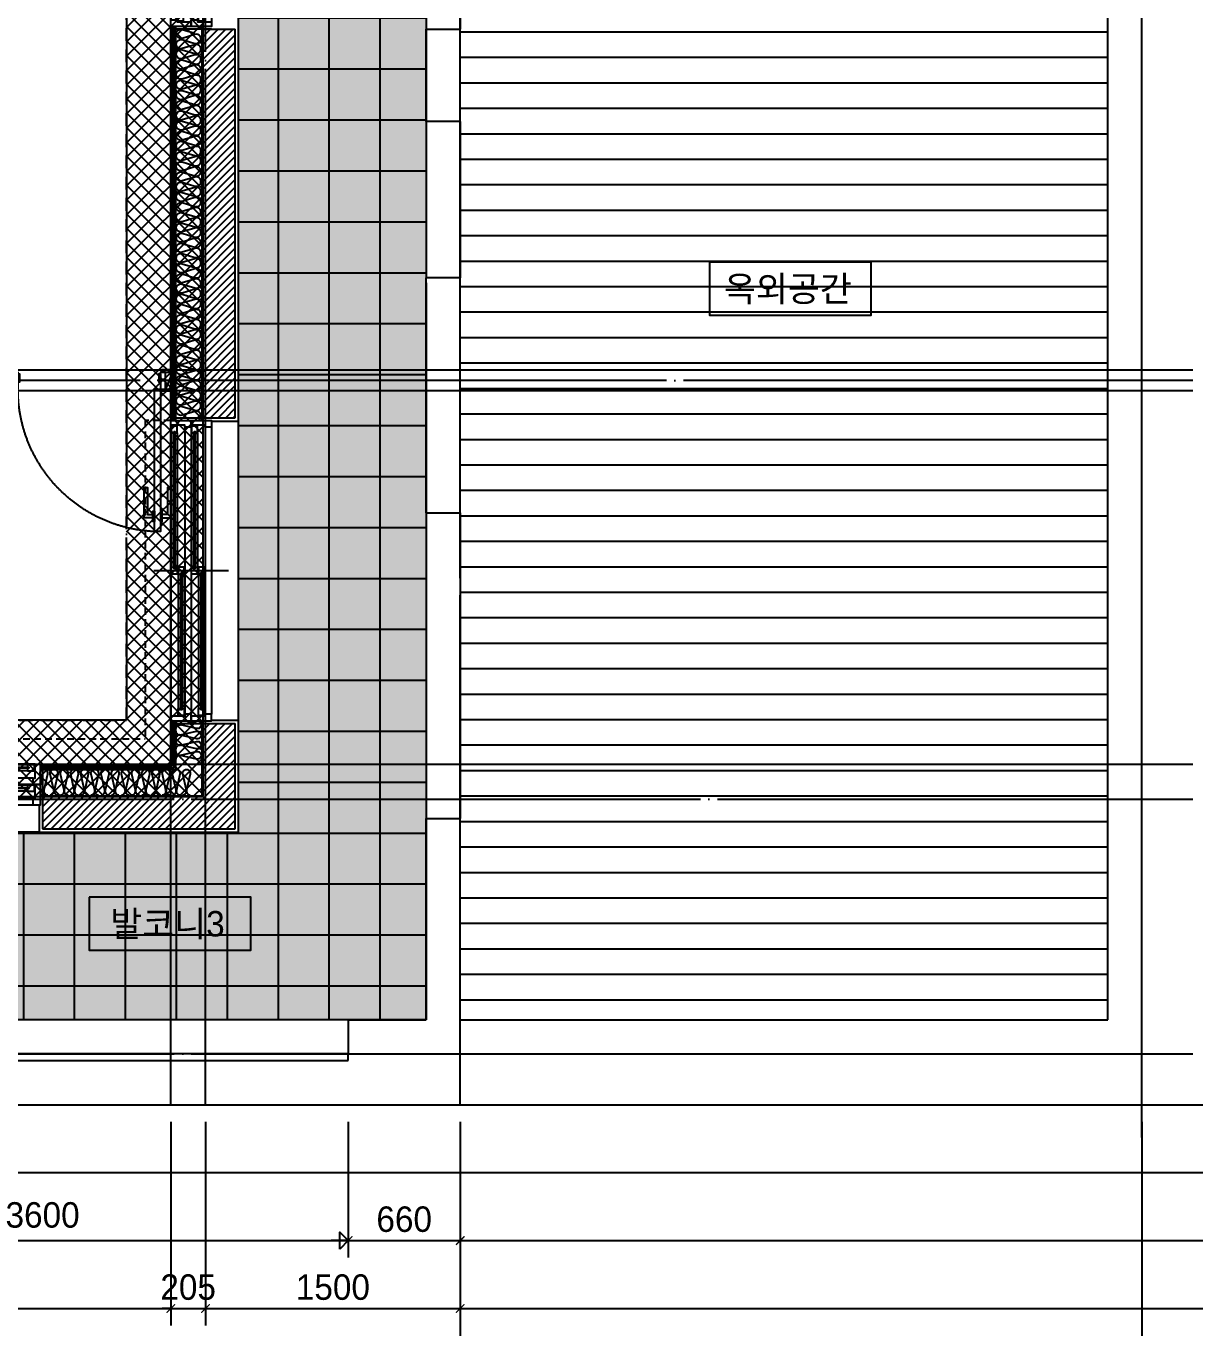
# Model space of a CAD drawing. Header units: millimetres. Extents: x -24416 to 92204, y -190080 to 23760.
# Drawn here: x 27491 to 34377, y -179915 to -172248 of the extents above; entities that cross this region are included whole.
import ezdxf
from ezdxf.enums import TextEntityAlignment as Align

# ---------------------------------------------------------------- set-up
doc = ezdxf.new("R2010")
doc.units = ezdxf.units.MM
doc.header["$LTSCALE"] = 50
for name, pattern in [('AUDIT_D_220706163347-0', [0]), ('CEN', [62, 60, -1, 0, -1]), ('H', [1.3, 0.8, -0.5]), ('HID', [2.5, 1.5, -1]), ('평면도(기준)$0$CENTER2', [16.25, 15, -0.5, 0.25, -0.5])]:
    doc.linetypes.add(name, pattern=pattern)
doc.layers.get('defpoints').update_dxf_attribs({"color": 139})
for name, color, linetype in [('A_HAT', 8, 'Continuous'), ('AA-XXXX-DIMS', 7, 'Continuous'), ('AA-단열-바닥-욕실', 30, 'Continuous'), ('ARDM', 7, 'Continuous'), ('CEN_CON', 1, 'CEN'), ('CEN_WALL', 12, 'CEN'), ('CONC', 2, 'Continuous'), ('dan1', 7, 'HID'), ('DIM', 7, 'AUDIT_D_220706163347-0'), ('ELE3_CON', 7, 'Continuous'), ('ELE4', 4, 'Continuous'), ('ETC', 6, 'Continuous'), ('FIN', 6, 'Continuous'), ('HAT', 9, 'Continuous'), ('INS', 252, 'Continuous'), ('INSUL', 8, 'Continuous'), ('SINA-F-FRAME', 4, 'Continuous'), ('WAL', 3, 'Continuous'), ('WAL_DRY', 7, 'Continuous'), ('WIN', 4, 'Continuous'), ('X - 단위세대$0$ETC', 6, 'Continuous'), ('바닥타일', 8, 'Continuous'), ('실명', 3, 'AUDIT_D_220706163347-0'), ('실명박스', 7, 'AUDIT_D_220706163347-0'), ('커튼박스', 6, 'Continuous'), ('평면도(기준)$0$1.EC-F-DOOR', 4, 'Continuous'), ('평면도(기준)$0$1.EC-F-DOOR-F', 4, 'Continuous')]:
    doc.layers.add(name, color=color, linetype=linetype)
for name, color, linetype, plot in [('AA-CEN', 1, 'CEN', False), ('Defpoint', 135, 'Continuous', False), ('MC', 135, 'Continuous', False)]:
    doc.layers.add(name, color=color, linetype=linetype, plot=plot)
doc.styles.add('HAUD01', font='Dotum.ttf')
doc.styles.add('맑은고딕', font='malgun.ttf', dxfattribs={"width": 0.9})
doc.dimstyles.new('DIM-50', dxfattribs={"dimscale": 50, "dimtxt": 3, "dimasz": 1, "dimexe": 2, "dimexo": 2, "dimgap": 1, "dimtad": 1, "dimdec": 0, "dimzin": 0, "dimdsep": 46, "dimtxsty": '맑은고딕', "dimblk1": 'DIMDOT', "dimblk2": 'DIMDOT', "dimsah": 1, "dimcen": 0.09, "dimdle": 2, "dimclrd": 7, "dimclre": 7, "dimclrt": 3, "dimadec": 0, "dimazin": 0, "dimtfac": 1, "dimtdec": 0, "dimtix": 1, "dimtmove": 2, "dimatfit": 3, "dimldrblk": 'DIMDOT', "dimfxl": 1, "dimtolj": 1, "dimtzin": 0, "dimarcsym": 0})
doc.dimstyles.new('MCDIM-50', dxfattribs={"dimscale": 50, "dimtxt": 3, "dimasz": 1, "dimexe": 2, "dimexo": 2, "dimgap": 1, "dimtad": 1, "dimdec": 0, "dimzin": 0, "dimdsep": 46, "dimtxsty": '맑은고딕', "dimblk1": 'ARCHTICK', "dimblk2": 'ARCHTICK', "dimsah": 1, "dimcen": 0.09, "dimdle": 2, "dimclrd": 7, "dimclre": 7, "dimclrt": 3, "dimadec": 0, "dimazin": 0, "dimtfac": 1, "dimtdec": 0, "dimtix": 1, "dimtmove": 2, "dimatfit": 3, "dimldrblk": 'ARCHTICK', "dimfxl": 1, "dimtolj": 1, "dimtzin": 0, "dimarcsym": 0})
doc.dimstyles.new('외부100-win', dxfattribs={"dimscale": 50, "dimtxt": 3, "dimasz": 1, "dimexe": 2, "dimexo": 2.5, "dimgap": 1.5, "dimtad": 1, "dimdec": 0, "dimzin": 0, "dimdsep": 46, "dimtxsty": '맑은고딕', "dimblk": 'DO2-2', "dimblk1": 'DO2-2', "dimblk2": 'DIMDOT', "dimcen": 0.09, "dimdle": 2, "dimclrd": 7, "dimclre": 7, "dimclrt": 3, "dimadec": 0, "dimazin": 0, "dimtfac": 1, "dimtdec": 0, "dimtix": 1, "dimtmove": 2, "dimatfit": 3, "dimldrblk": 'DO2-2', "dimfxl": 1, "dimtolj": 1, "dimtzin": 0, "dimarcsym": 0})

# ---------------------------------------------------------------- blocks, each defined once
blk = doc.blocks.new('WIN_이중창_1800')
at = {"layer": 'Defpoint'}
for p, q in [((-15, 240), (-15, 0)), ((1785, 240), (1785, 0))]:
    blk.add_line(p, q, dxfattribs=at)
at = {"layer": 'WIN'}
blk.add_line((885, -100), (885, 340), dxfattribs=at)
at = {"layer": 'WIN', "color": 8}
for p, q in [((1742, 240), (28, 240)), ((1697, 237), (905, 237)), ((1730, 158), (40, 158)), ((865, 196), (73, 196)), ((865, 161), (73, 161)), ((1697, 202), (905, 202)), ((1730, 120), (40, 120)), ((1697, 117), (905, 117)), ((1697, 82), (905, 82)), ((1730, 38), (40, 38)), ((1730, 0), (40, 0)), ((865, 76), (73, 76)), ((865, 41), (73, 41))]:
    blk.add_line(p, q, dxfattribs=at)
at = {"layer": 'WIN'}
for points in [[(40, 158), (28, 158), (28, 240), (0, 240), (0, 120), (40, 120), (40, 158)], [(905, 216.5), (905, 202), (865, 202), (865, 237), (905, 237), (905, 222.5)], [(1697, 216.5), (1697, 202), (1737, 202), (1737, 237), (1697, 237), (1697, 222.5)], [(1730, 158), (1742, 158), (1742, 240), (1770, 240), (1770, 120), (1730, 120), (1730, 158)], [(73, 175.5), (73, 161), (33, 161), (33, 196), (73, 196), (73, 181.5)], [(872, 181.5), (872, 175.5), (66, 175.5), (66, 181.5), (872, 181.5)], [(865, 175.5), (865, 161), (905, 161), (905, 196), (865, 196), (865, 181.5)], [(1704, 222.5), (1704, 216.5), (898, 216.5), (898, 222.5), (1704, 222.5)], [(40, 38), (28, 38), (28, 120), (0, 120), (0, 0), (40, 0), (40, 38)], [(905, 96.5), (905, 82), (865, 82), (865, 117), (905, 117), (905, 102.5)], [(1704, 102.5), (1704, 96.5), (898, 96.5), (898, 102.5), (1704, 102.5)], [(1697, 96.5), (1697, 82), (1737, 82), (1737, 117), (1697, 117), (1697, 102.5)], [(1730, 38), (1742, 38), (1742, 120), (1770, 120), (1770, 0), (1730, 0), (1730, 38)], [(73, 55.5), (73, 41), (33, 41), (33, 76), (73, 76), (73, 61.5)], [(872, 61.5), (872, 55.5), (66, 55.5), (66, 61.5), (872, 61.5)], [(865, 55.5), (865, 41), (905, 41), (905, 76), (865, 76), (865, 61.5)]]:
    blk.add_lwpolyline(points, dxfattribs=at)
blk = doc.blocks.new('WIN_이중창_1000')
at = {"layer": 'Defpoint'}
for p, q in [((-15, 240), (-15, 0)), ((985, 240), (985, 0))]:
    blk.add_line(p, q, dxfattribs=at)
at = {"layer": 'WIN'}
blk.add_line((485, -100), (485, 340), dxfattribs=at)
at = {"layer": 'WIN', "color": 8}
for p, q in [((942, 240), (28, 240)), ((897, 237), (505, 237)), ((930, 158), (40, 158)), ((465, 196), (73, 196)), ((465, 161), (73, 161)), ((897, 202), (505, 202)), ((930, 120), (40, 120)), ((897, 117), (505, 117)), ((897, 82), (505, 82)), ((930, 38), (40, 38)), ((930, 0), (40, 0)), ((465, 76), (73, 76)), ((465, 41), (73, 41))]:
    blk.add_line(p, q, dxfattribs=at)
at = {"layer": 'WIN'}
for points in [[(40, 158), (28, 158), (28, 240), (0, 240), (0, 120), (40, 120), (40, 158)], [(505, 216.5), (505, 202), (465, 202), (465, 237), (505, 237), (505, 222.5)], [(897, 216.5), (897, 202), (937, 202), (937, 237), (897, 237), (897, 222.5)], [(930, 158), (942, 158), (942, 240), (970, 240), (970, 120), (930, 120), (930, 158)], [(73, 175.5), (73, 161), (33, 161), (33, 196), (73, 196), (73, 181.5)], [(472, 181.5), (472, 175.5), (66, 175.5), (66, 181.5), (472, 181.5)], [(465, 175.5), (465, 161), (505, 161), (505, 196), (465, 196), (465, 181.5)], [(904, 222.5), (904, 216.5), (498, 216.5), (498, 222.5), (904, 222.5)], [(40, 38), (28, 38), (28, 120), (0, 120), (0, 0), (40, 0), (40, 38)], [(505, 96.5), (505, 82), (465, 82), (465, 117), (505, 117), (505, 102.5)], [(904, 102.5), (904, 96.5), (498, 96.5), (498, 102.5), (904, 102.5)], [(897, 96.5), (897, 82), (937, 82), (937, 117), (897, 117), (897, 102.5)], [(930, 38), (942, 38), (942, 120), (970, 120), (970, 0), (930, 0), (930, 38)], [(73, 55.5), (73, 41), (33, 41), (33, 76), (73, 76), (73, 61.5)], [(472, 61.5), (472, 55.5), (66, 55.5), (66, 61.5), (472, 61.5)], [(465, 55.5), (465, 41), (505, 41), (505, 76), (465, 76), (465, 61.5)]]:
    blk.add_lwpolyline(points, dxfattribs=at)
blk = doc.blocks.new('insul1')
blk.add_lwpolyline([(0, 0, 0.480617), (0.146, 0.183), (0.004, 0.817, -1.249969), (0.296, 0.817), (0.154, 0.183, 0.480617), (0.3, 0, 0.480617)], format="xyb")
blk = doc.blocks.new('DongSinsul_1')
at = {"layer": 'INSUL'}
blk.add_lwpolyline([(0, 0.25, 1.34403), (0.35, 0.25), (0.2, 0.75, -1.34403), (0.55, 0.75), (0.4, 0.25)], format="xyb", dxfattribs=at)
blk = doc.blocks.new('A$C3C3C21E6')
at = {"layer": '평면도(기준)$0$1.EC-F-DOOR'}
blk.add_lwpolyline([(70, -210), (70, -1049.6), (106, -1049.6), (106, -210), (70, -210)], dxfattribs=at)
at = {"layer": '평면도(기준)$0$1.EC-F-DOOR', "color": 8}
for points in [[(60, -969.6), (10, -969.6), (10, -789.6), (30, -789.6), (30, -949.6), (60, -949.6)], [(116.1, -969.6), (166.1, -969.6), (166.1, -789.6), (146.1, -789.6), (146.1, -949.6), (116.1, -949.6)]]:
    blk.add_lwpolyline(points, dxfattribs=at)
for points in [[(70, -929.6), (70, -989.6), (60, -989.6), (60, -929.6)], [(106, -929.6), (106, -989.6), (116, -989.6), (116, -929.6)]]:
    blk.add_lwpolyline(points, close=True, dxfattribs=at)
at = {"layer": '평면도(기준)$0$1.EC-F-DOOR', "color": 1, "linetype": '평면도(기준)$0$CENTER2', "ltscale": 6}
blk.add_arc((69.4, -209.7), 840.6, 272.49818, 359.98243, dxfattribs=at)
at = {"layer": '평면도(기준)$0$1.EC-F-DOOR-F'}
for points in [[(60, -110), (40, -110), (0, -110), (0, -98), (60, -98)], [(40, -110), (70, -110), (70, -210), (40, -210)], [(70, -120), (80, -120), (80, -170), (70, -170)], [(910, -120), (900, -120), (900, -170), (910, -170)], [(940, -110), (910, -110), (910, -210), (940, -210)], [(920, -110), (940, -110), (980, -110), (980, -98), (920, -98)], [(0, -222), (60, -222), (60, -210), (0, -210)], [(920, -222), (980, -222), (980, -210), (920, -210)]]:
    blk.add_lwpolyline(points, close=True, dxfattribs=at)
blk = doc.blocks.new('U-131B(기본)', base_point=(-85340.5, -187585.7))
at = {"layer": 'A_HAT'}
h = blk.add_hatch(dxfattribs=at)
h.set_pattern_fill('ANSI31', color=256, scale=10, style=0)
h.paths.add_polyline_path([(-61150.5, -181550.7), (-61340.5, -181550.7), (-61340.5, -183840.7), (-61150.5, -183840.7)])
h = blk.add_hatch(dxfattribs=at)
h.set_pattern_fill('ANSI31', color=256, scale=10, style=0)
h.paths.add_polyline_path([(-61150.5, -185640.7), (-61340.5, -185640.7), (-61340.5, -186070.7), (-62285.5, -186070.7), (-62285.5, -186120.7), (-62285.5, -186260.7), (-61150.5, -186260.7)])
at = {"layer": 'HAT', "ltscale": 100}
h = blk.add_hatch(dxfattribs=at)
h.set_pattern_fill('_USER', color=8, scale=150, pattern_type=0)
h.set_pattern_definition([(2e-15, (38263.87, -197032.43), (0, 150), [])])
h.paths.add_polyline_path([(-56010.5, -179025.7), (-59280.5, -179025.7), (-59280.5, -180550.7), (-59425.5, -180550.7), (-59825.5, -180550.7), (-59825.5, -182095.7), (-59825.5, -187385.7), (-56010.5, -187385.7)])
at = {"layer": '바닥타일'}
h = blk.add_hatch(dxfattribs=at)
h.set_pattern_fill('_USER', color=256, scale=300, double=1, pattern_type=0)
h.set_pattern_definition([(0, (-274922.57, -137101.1), (0, 300), []), (90, (-274922.57, -137101.1), (-300, 2e-14), [])])
h.paths.add_polyline_path([(-60025.5, -187385.7), (-60025.5, -181895.7), (-60025.5, -179945.7), (-60665.5, -179945.7), (-60665.5, -179035.7), (-61130.5, -179035.7), (-61130.5, -181530.7), (-61130.5, -182105.7), (-61130.5, -186280.7), (-70585.5, -186280.7), (-70585.5, -187385.7)])
at = {"layer": 'CEN_CON'}
for p, q in [((-55810.5, -188078.9), (-55810.5, -175555.7)), ((-59825.5, -187885.7), (-59825.5, -178969.1)), ((-70710.5, -187585.7), (-55510.5, -187585.7))]:
    blk.add_line(p, q, dxfattribs=at)
at = {"layer": 'CEN_WALL'}
for p, q in [((-61325.5, -187885.7), (-61325.5, -178535.7)), ((-55510.5, -183620.7), (-70710.5, -183620.7)), ((-70710.5, -186085.7), (-55510.5, -186085.7))]:
    blk.add_line(p, q, dxfattribs=at)
at = {"layer": 'CONC'}
for p, q in [((-60025.5, -181895.7), (-60025.5, -181550.7)), ((-60025.5, -181550.7), (-59825.5, -181550.7)), ((-59825.5, -182095.7), (-59825.5, -181550.7)), ((-60025.5, -182095.7), (-60025.5, -181895.7)), ((-59825.5, -182095.7), (-60025.5, -182095.7)), ((-60025.5, -184400.7), (-60025.5, -183015.7)), ((-59825.5, -183015.7), (-60025.5, -183015.7)), ((-59825.5, -184400.7), (-59825.5, -183015.7)), ((-60025.5, -184400.7), (-59825.5, -184400.7)), ((-60025.5, -187385.7), (-60025.5, -186200.7)), ((-60025.5, -186200.7), (-59825.5, -186200.7)), ((-59825.5, -187585.7), (-59825.5, -186200.7)), ((-60485.5, -187385.7), (-60025.5, -187385.7)), ((-60485.5, -187385.7), (-60485.5, -187585.7)), ((-60485.5, -187585.7), (-59825.5, -187585.7))]:
    blk.add_line(p, q, dxfattribs=at)
at = {"layer": 'dan1'}
blk.add_lwpolyline([(-64545.5, -185620.7), (-61790.5, -185620.7), (-61790.5, -181445.7), (-61790.5, -181445.7), (-61790.5, -178375.7), (-60295.5, -178375.7), (-60295.5, -177035.7), (-63585.5, -177035.7), (-63585.5, -181010.7), (-63895.5, -181010.7)], dxfattribs=at)
at = {"layer": 'ELE3_CON'}
for p, q in [((-55810.5, -187585.7), (-55810.5, -178825.7)), ((-56010.5, -187385.7), (-56010.5, -179025.7)), ((-60025.5, -180550.7), (-60025.5, -181550.7)), ((-59825.5, -180550.7), (-59825.5, -181550.7)), ((-60025.5, -182095.7), (-60025.5, -183015.7)), ((-59825.5, -182095.7), (-59825.5, -183015.7)), ((-60025.5, -184400.7), (-60025.5, -186200.7)), ((-59825.5, -184400.7), (-59825.5, -186200.7)), ((-60485.5, -187385.7), (-64085.5, -187385.7)), ((-59825.5, -187385.7), (-56010.5, -187385.7)), ((-59825.5, -187585.7), (-55810.5, -187585.7))]:
    blk.add_line(p, q, dxfattribs=at)
at = {"layer": 'ELE4'}
for p, q in [((-61130.5, -185620.7), (-61130.5, -183860.7)), ((-62305.5, -186280.7), (-64065.5, -186280.7))]:
    blk.add_line(p, q, dxfattribs=at)
at = {"layer": 'FIN'}
for p, q in [((-61130.5, -183860.7), (-61130.5, -181530.7)), ((-61290.5, -183860.7), (-61130.5, -183860.7)), ((-61290.5, -185620.7), (-61130.5, -185620.7)), ((-61130.5, -186280.7), (-61130.5, -185620.7)), ((-62305.5, -186120.7), (-62305.5, -186280.7)), ((-62305.5, -186280.7), (-61130.5, -186280.7))]:
    blk.add_line(p, q, dxfattribs=at)
at = {"layer": 'INS'}
for p, q in [((-61500.5, -183855.7), (-61500.5, -181535.7)), ((-61345.5, -183855.7), (-61345.5, -181535.7)), ((-61500.5, -185910.7), (-61500.5, -185625.7)), ((-61345.5, -186065.7), (-61345.5, -185625.7)), ((-62300.5, -185910.7), (-61500.5, -185910.7)), ((-62300.5, -186065.7), (-61345.5, -186065.7))]:
    blk.add_line(p, q, dxfattribs=at)
at = {"layer": 'MC'}
for p, q in [((-61530.5, -187885.7), (-61530.5, -178535.7)), ((-55510.5, -183560.7), (-70710.5, -183560.7)), ((-55510.5, -183680.7), (-70710.5, -183680.7)), ((-70710.5, -185880.7), (-55510.5, -185880.7))]:
    blk.add_line(p, q, dxfattribs=at)
at = {"layer": 'SINA-F-FRAME'}
blk.add_line((-61520.5, -183570.7), (-61560.5, -183670.7), dxfattribs=at)
at = {"layer": 'WAL'}
for p, q in [((-61340.5, -183840.7), (-61340.5, -181550.7)), ((-61340.5, -181550.7), (-61150.5, -181550.7)), ((-61150.5, -183840.7), (-61150.5, -181550.7)), ((-61340.5, -183840.7), (-61150.5, -183840.7)), ((-61340.5, -186070.7), (-61340.5, -185640.7)), ((-61340.5, -185640.7), (-61150.5, -185640.7)), ((-61150.5, -186260.7), (-61150.5, -185640.7)), ((-62285.5, -186070.7), (-61340.5, -186070.7)), ((-62285.5, -186070.7), (-62285.5, -186260.7)), ((-62285.5, -186260.7), (-61150.5, -186260.7))]:
    blk.add_line(p, q, dxfattribs=at)
at = {"layer": 'WAL_DRY'}
for p, q in [((-61520.5, -183855.7), (-61520.5, -181535.7)), ((-61510.5, -183855.7), (-61510.5, -181535.7)), ((-61520.5, -185890.7), (-61520.5, -185625.7)), ((-61510.5, -185900.7), (-61510.5, -185625.7)), ((-62300.5, -185890.7), (-61520.5, -185890.7)), ((-62300.5, -185900.7), (-61510.5, -185900.7))]:
    blk.add_line(p, q, dxfattribs=at)
at = {"layer": 'X - 단위세대$0$ETC'}
blk.add_lwpolyline([(-60485.5, -187625.7), (-60485.5, -187585.7), (-64085.5, -187585.7), (-64085.5, -187625.7), (-60485.5, -187625.7)], dxfattribs=at)
at = {"layer": '커튼박스', "linetype": 'H'}
for p, q in [((-61680.5, -183855.7), (-61680.5, -185730.7)), ((-61530.5, -183855.7), (-61680.5, -183855.7)), ((-64545.5, -185730.7), (-61680.5, -185730.7))]:
    blk.add_line(p, q, dxfattribs=at)
at = {"layer": 'INS', "xscale": 150, "yscale": 150, "zscale": 150, "rotation": 270, "row_count": 1, "column_count": 4, "row_spacing": 0, "column_spacing": 60}
blk.add_blockref('insul1', (-61500.5, -185625.7), dxfattribs=at)
at = {"layer": 'INS', "xscale": 150, "yscale": 150, "zscale": 150, "row_count": 1, "column_count": 15, "row_spacing": 0, "column_spacing": 60}
blk.add_blockref('insul1', (-62300.5, -186060.7), dxfattribs=at)
at = {"layer": 'INSUL', "xscale": 150.0000000000001, "yscale": 150.0000000000001, "zscale": 150.0000000000001, "rotation": 90, "row_count": 1, "column_count": 38, "row_spacing": 1, "column_spacing": 60.00000000000003}
blk.add_blockref('DongSinsul_1', (-61350.5, -183855.7), dxfattribs=at)
at = {"layer": 'SINA-F-FRAME', "xscale": -1}
blk.add_blockref('A$C3C3C21E6', (-61520.5, -183460.7), dxfattribs=at)
at = {"layer": 'WIN', "xscale": -1, "rotation": 270}
blk.add_blockref('WIN_이중창_1000', (-61530.5, -181535.7), dxfattribs=at)
at = {"layer": 'WIN', "rotation": 90}
blk.add_blockref('WIN_이중창_1800', (-61290.5, -185625.7), dxfattribs=at)
at = {"layer": 'WIN'}
blk.add_blockref('WIN_이중창_1800', (-64070.5, -186120.7), dxfattribs=at)
blk = doc.blocks.new('A$C415C5DAF')
at = {"layer": '실명박스'}
for points in [[(19031.7, -192016), (19031.7, -192328.5), (19984.3, -192328.5), (19984.3, -192016)], [(15377.5, -195755.3), (15377.5, -196067.8), (16330, -196067.8), (16330, -195755.3)]]:
    blk.add_lwpolyline(points, close=True, dxfattribs=at)
at = {"layer": '실명', "style": 'HAUD01'}
for s, p in [('옥외공간', (19493.3, -192171.2)), ('발코니3', (15839.1, -195910.5))]:
    blk.add_text(s, height=150, dxfattribs=at).set_placement(p, align=Align.MIDDLE)
blk = doc.blocks.new('A$C1CAF0AFA')
at = {"layer": 'ETC'}
h = blk.add_hatch(dxfattribs=at)
h.set_pattern_fill('CROSS', color=256, scale=10, angle=45)
h.set_pattern_definition([(45, (146065.76, -53460), (7e-15, 89.802561), [31.75, -95.25]), (135, (146088.21, -53460), (-89.802561, 7e-15), [31.75, -95.25])])
h.paths.add_polyline_path([(6318.8, -201860.9), (4478.8, -201860.9), (4478.8, -200570.9), (6318.8, -200570.9)])
h.paths.add_polyline_path([(6448.8, -201860.9), (6448.8, -200580.9), (8088.8, -200580.9), (8088.8, -200755.9), (16098.8, -200755.9), (16098.8, -201860.9)])
h.paths.add_polyline_path([(30238.8, -193300.9), (31343.8, -193300.9), (31343.8, -191060.9), (30238.8, -191060.9)])
h.paths.add_polyline_path([(28743.8, -193510.9), (29208.8, -193510.9), (29208.8, -194420.9), (29848.8, -194420.9), (29848.8, -201860.9), (19288.8, -201860.9), (19288.8, -200755.9), (28743.8, -200755.9)])
h.paths.add_polyline_path([(4478.8, -192515.9), (6708.8, -192515.9), (6708.8, -191925.9), (8648.8, -191925.9), (8648.8, -192810.9), (9118.8, -192810.9), (9118.8, -191925.9), (12818.8, -191925.9), (12818.8, -193280.9), (8888.8, -193280.9), (8888.8, -193730.9), (4478.8, -193720.9)])
at = {"layer": 'HAT'}
h = blk.add_hatch(dxfattribs=at)
h.set_pattern_fill('_USER', color=5, scale=60, angle=45, double=1, pattern_type=0)
h.set_pattern_definition([(45, (0, -53460), (-42.426407, 42.426407), []), (135, (0, -53460), (-42.426407, -42.426407), [])])
h.paths.add_polyline_path([(16098.8, -198242), (19288.8, -198224.5), (19288.8, -200545.9), (28533.8, -200545.9), (28533.8, -193300.9), (30028.8, -193300.9), (30028.8, -191060.9), (25838.8, -191060.9), (25838.8, -195035.9), (19288.8, -195035.9), (19288.8, -195485.9), (25778.8, -195485.9), (25778.8, -195163.4), (25978.8, -195163.4), (25978.8, -195485.9), (26288.8, -195485.9), (26288.8, -191510.9), (29578.8, -191510.9), (29578.8, -192850.9), (28083.8, -192850.9), (28083.8, -200095.9), (25328.8, -200095.9), (25328.8, -200385.9), (25128.8, -200385.9), (25128.8, -200095.9), (19738.8, -200095.9), (19738.8, -197775.9), (15648.8, -197775.9), (15648.8, -200095.9), (13198.8, -200095.9), (13198.8, -200385.9), (12998.8, -200385.9), (12998.8, -200095.9), (8748.8, -200095.9), (8748.8, -199920.9), (8478.8, -199920.9), (8478.8, -200210.9), (8278.8, -200210.9), (8278.8, -199920.9), (4928.8, -199920.9), (4928.8, -194380.9), (8278.8, -194380.9), (8278.8, -194090.9), (8478.8, -194090.9), (8478.8, -194380.9), (9548.8, -194380.9), (9548.8, -193940.9), (12388.8, -193940.9), (12388.8, -195485.9), (12698.8, -195485.9), (12698.8, -195163.4), (12898.8, -195163.4), (12898.8, -195485.9), (19051.8, -195485.9), (19051.8, -195035.9), (16968.8, -195035.9), (16968.8, -194886), (15568.8, -194886), (15568.8, -195035.9), (12838.8, -195035.9), (12838.8, -193490.9), (9098.8, -193490.9), (9098.8, -193930.9), (4478.8, -193930.9), (4478.8, -200370.9), (8298.8, -200370.9), (8298.8, -200545.9), (16098.8, -200545.9)])
at = {"layer": 'AA-CEN', "color": 4}
for points in [[(19288.8, -200545.9), (28533.8, -200545.9), (28533.8, -193300.9), (30028.8, -193300.9), (30028.8, -191060.9), (25838.8, -191060.9)], [(26288.8, -191510.9), (29578.8, -191510.9), (29578.8, -192850.9), (28083.8, -192850.9), (28083.8, -200095.9), (25328.8, -200095.9)]]:
    blk.add_lwpolyline(points, dxfattribs=at)
at = {"layer": 'AA-CEN'}
blk.add_lwpolyline([(28743.8, -193510.9), (29208.8, -193510.9), (29208.8, -194420.9), (29848.8, -194420.9), (29848.8, -201860.9), (19288.8, -201860.9), (19288.8, -200755.9), (28743.8, -200755.9), (28743.8, -193510.9)], dxfattribs=at)
blk = doc.blocks.new('DIMDOT')
at = {"layer": 'AA-XXXX-DIMS'}
for p, q in [((-1.5, 0), (1.5, 0)), ((0, -1.5), (0, 1.5))]:
    blk.add_line(p, q, dxfattribs=at)
for radius in [0.5, 0.25]:
    blk.add_circle((0, 0), radius, dxfattribs=at)
blk = doc.blocks.new('*D147')
at = {"layer": 'defpoints', "color": 0, "transparency": 16777216}
for p in [(28315.6, -202360.9), (33135.6, -202360.9), (33135.6, -203960.9)]:
    blk.add_point(p, dxfattribs=at)
at = {"layer": 'DIM', "color": 7, "lineweight": -2, "transparency": 16777216}
for p, q in [((28315.6, -202460.9), (28315.6, -204060.9)), ((33135.6, -202460.9), (33135.6, -204060.9)), ((28365.6, -203960.9), (33085.6, -203960.9))]:
    blk.add_line(p, q, dxfattribs=at)
at = {"layer": 'DIM', "color": 7, "lineweight": -2, "transparency": 16777216, "xscale": 50, "yscale": 50, "zscale": 50, "rotation": 180}
blk.add_blockref('DIMDOT', (28315.6, -203960.9), dxfattribs=at)
at = {"layer": 'DIM', "color": 7, "lineweight": -2, "transparency": 16777216, "xscale": 50, "yscale": 50, "zscale": 50}
blk.add_blockref('DIMDOT', (33135.6, -203960.9), dxfattribs=at)
at = {"layer": 'DIM', "color": 3, "transparency": 16777216, "insert": (30725.6, -203835.8), "char_height": 150, "attachment_point": 5, "style": 'HAUD01'}
blk.add_mtext('\\A1;4820', dxfattribs=at)
blk = doc.blocks.new('*D148')
at = {"layer": 'defpoints', "color": 0, "transparency": 16777216}
for p in [(33135.6, -202360.9), (37150.6, -202360.9), (37150.6, -204360.9)]:
    blk.add_point(p, dxfattribs=at)
at = {"layer": 'DIM', "color": 7, "lineweight": -2, "transparency": 16777216}
for p, q in [((33135.6, -202460.9), (33135.6, -204460.9)), ((37150.6, -202460.9), (37150.6, -204460.9)), ((33185.6, -204360.9), (37100.6, -204360.9))]:
    blk.add_line(p, q, dxfattribs=at)
at = {"layer": 'DIM', "color": 7, "lineweight": -2, "transparency": 16777216, "xscale": 50, "yscale": 50, "zscale": 50, "rotation": 180}
blk.add_blockref('DIMDOT', (33135.6, -204360.9), dxfattribs=at)
at = {"layer": 'DIM', "color": 7, "lineweight": -2, "transparency": 16777216, "xscale": 50, "yscale": 50, "zscale": 50}
blk.add_blockref('DIMDOT', (37150.6, -204360.9), dxfattribs=at)
at = {"layer": 'DIM', "color": 3, "transparency": 16777216, "insert": (35143.1, -204235.8), "char_height": 150, "attachment_point": 5, "style": 'HAUD01'}
blk.add_mtext('\\A1;4015', dxfattribs=at)
blk = doc.blocks.new('*D149')
at = {"layer": 'defpoints', "color": 0, "transparency": 16777216}
for p in [(7620.6, -202360.9), (33135.6, -202360.9), (33135.6, -204360.9)]:
    blk.add_point(p, dxfattribs=at)
at = {"layer": 'DIM', "color": 7, "lineweight": -2, "transparency": 16777216}
for p, q in [((7620.6, -202460.9), (7620.6, -204460.9)), ((33135.6, -202460.9), (33135.6, -204460.9)), ((7670.6, -204360.9), (33085.6, -204360.9))]:
    blk.add_line(p, q, dxfattribs=at)
at = {"layer": 'DIM', "color": 7, "lineweight": -2, "transparency": 16777216, "xscale": 50, "yscale": 50, "zscale": 50, "rotation": 180}
blk.add_blockref('DIMDOT', (7620.6, -204360.9), dxfattribs=at)
at = {"layer": 'DIM', "color": 7, "lineweight": -2, "transparency": 16777216, "xscale": 50, "yscale": 50, "zscale": 50}
blk.add_blockref('DIMDOT', (33135.6, -204360.9), dxfattribs=at)
at = {"layer": 'DIM', "color": 3, "transparency": 16777216, "insert": (20378.1, -204235.8), "char_height": 150, "attachment_point": 5, "style": 'HAUD01'}
blk.add_mtext('\\A1;25515', dxfattribs=at)
blk = doc.blocks.new('_ArchTick')
at = {"color": 0, "linetype": 'ByBlock', "const_width": 0.15}
blk.add_lwpolyline([(-0.5, -0.5), (0.5, 0.5)], dxfattribs=at)
blk = doc.blocks.new('*D166')
at = {"layer": 'defpoints', "color": 0, "linetype": 'ByBlock', "transparency": 16777216}
for p in [(28425.6, -202360.9), (31430.6, -202360.9), (31430.6, -203560.9)]:
    blk.add_point(p, dxfattribs=at)
at = {"layer": 'DIM', "color": 7, "linetype": 'ByBlock', "lineweight": -2, "transparency": 16777216}
for p, q in [((28425.6, -202460.9), (28425.6, -203660.9)), ((31430.6, -202460.9), (31430.6, -203660.9)), ((28325.6, -203560.9), (31530.6, -203560.9))]:
    blk.add_line(p, q, dxfattribs=at)
at = {"layer": 'DIM', "color": 7, "linetype": 'ByBlock', "lineweight": -2, "transparency": 16777216, "xscale": 50, "yscale": 50, "zscale": 50, "rotation": 180}
blk.add_blockref('_ArchTick', (28425.6, -203560.9), dxfattribs=at)
at = {"layer": 'DIM', "color": 7, "linetype": 'ByBlock', "lineweight": -2, "transparency": 16777216, "xscale": 50, "yscale": 50, "zscale": 50}
blk.add_blockref('_ArchTick', (31430.6, -203560.9), dxfattribs=at)
at = {"layer": 'DIM', "color": 3, "linetype": 'ByBlock', "transparency": 16777216, "insert": (29928.1, -203435.8), "char_height": 150, "attachment_point": 5, "style": 'HAUD01'}
blk.add_mtext('\\A1;3005', dxfattribs=at)
blk = doc.blocks.new('*D167')
at = {"layer": 'defpoints', "color": 0, "linetype": 'ByBlock', "transparency": 16777216}
for p in [(31430.6, -202360.9), (31635.6, -202360.9), (31635.6, -203560.9)]:
    blk.add_point(p, dxfattribs=at)
at = {"layer": 'DIM', "color": 7, "linetype": 'ByBlock', "lineweight": -2, "transparency": 16777216}
for p, q in [((31430.6, -202460.9), (31430.6, -203660.9)), ((31635.6, -202460.9), (31635.6, -203660.9)), ((31430.6, -203560.9), (31380.6, -203560.9)), ((31430.6, -203560.9), (31635.6, -203560.9)), ((31635.6, -203560.9), (31685.6, -203560.9))]:
    blk.add_line(p, q, dxfattribs=at)
at = {"layer": 'DIM', "color": 7, "linetype": 'ByBlock', "lineweight": -2, "transparency": 16777216, "xscale": 50, "yscale": 50, "zscale": 50}
blk.add_blockref('_ArchTick', (31430.6, -203560.9), dxfattribs=at)
at = {"layer": 'DIM', "color": 7, "linetype": 'ByBlock', "lineweight": -2, "transparency": 16777216, "xscale": 50, "yscale": 50, "zscale": 50, "rotation": 180}
blk.add_blockref('_ArchTick', (31635.6, -203560.9), dxfattribs=at)
at = {"layer": 'DIM', "color": 3, "linetype": 'ByBlock', "transparency": 16777216, "insert": (31533.1, -203435.8), "char_height": 150, "attachment_point": 5, "style": 'HAUD01'}
blk.add_mtext('\\A1;205', dxfattribs=at)
blk = doc.blocks.new('*D168')
at = {"layer": 'defpoints', "color": 0, "linetype": 'ByBlock', "transparency": 16777216}
for p in [(31635.6, -202360.9), (33135.6, -202360.9), (33135.6, -203560.9)]:
    blk.add_point(p, dxfattribs=at)
at = {"layer": 'DIM', "color": 7, "linetype": 'ByBlock', "lineweight": -2, "transparency": 16777216}
for p, q in [((31635.6, -202460.9), (31635.6, -203660.9)), ((33135.6, -202460.9), (33135.6, -203660.9)), ((31535.6, -203560.9), (33235.6, -203560.9))]:
    blk.add_line(p, q, dxfattribs=at)
at = {"layer": 'DIM', "color": 7, "linetype": 'ByBlock', "lineweight": -2, "transparency": 16777216, "xscale": 50, "yscale": 50, "zscale": 50, "rotation": 180}
blk.add_blockref('_ArchTick', (31635.6, -203560.9), dxfattribs=at)
at = {"layer": 'DIM', "color": 7, "linetype": 'ByBlock', "lineweight": -2, "transparency": 16777216, "xscale": 50, "yscale": 50, "zscale": 50}
blk.add_blockref('_ArchTick', (33135.6, -203560.9), dxfattribs=at)
at = {"layer": 'DIM', "color": 3, "linetype": 'ByBlock', "transparency": 16777216, "insert": (32385.6, -203435.8), "char_height": 150, "attachment_point": 5, "style": 'HAUD01'}
blk.add_mtext('\\A1;1500', dxfattribs=at)
blk = doc.blocks.new('DO2-2')
at = {"layer": 'ARDM'}
blk.add_line((0, 0), (-2, 0), dxfattribs=at)
blk.add_lwpolyline([(-1, -1), (-1, 1), (0, 0)], close=True, dxfattribs=at)
blk = doc.blocks.new('*D209')
at = {"layer": 'defpoints', "color": 0, "linetype": 'ByBlock', "transparency": 16777216}
for p in [(28875.6, -202360.9), (32475.6, -202360.9), (32475.6, -203160.9)]:
    blk.add_point(p, dxfattribs=at)
at = {"layer": 'DIM', "color": 7, "linetype": 'ByBlock', "lineweight": -2, "transparency": 16777216}
for p, q in [((28875.6, -202485.9), (28875.6, -203260.9)), ((32475.6, -202485.9), (32475.6, -203260.9)), ((28925.6, -203160.9), (32425.6, -203160.9))]:
    blk.add_line(p, q, dxfattribs=at)
at = {"layer": 'DIM', "color": 7, "linetype": 'ByBlock', "lineweight": -2, "transparency": 16777216, "xscale": 50, "yscale": 50, "zscale": 50, "rotation": 180}
blk.add_blockref('DO2-2', (28875.6, -203160.9), dxfattribs=at)
at = {"layer": 'DIM', "color": 7, "linetype": 'ByBlock', "lineweight": -2, "transparency": 16777216, "xscale": 50, "yscale": 50, "zscale": 50}
blk.add_blockref('DO2-2', (32475.6, -203160.9), dxfattribs=at)
at = {"layer": 'DIM', "color": 3, "linetype": 'ByBlock', "transparency": 16777216, "insert": (30675.6, -203010.8), "char_height": 150, "attachment_point": 5, "style": 'HAUD01'}
blk.add_mtext('\\A1;3600', dxfattribs=at)
blk = doc.blocks.new('*D210')
at = {"layer": 'defpoints', "color": 0, "linetype": 'ByBlock', "transparency": 16777216}
for p in [(32475.6, -202360.9), (33135.6, -202360.9), (33135.6, -203160.9)]:
    blk.add_point(p, dxfattribs=at)
at = {"layer": 'DIM', "color": 7, "linetype": 'ByBlock', "lineweight": -2, "transparency": 16777216}
for p, q in [((32475.6, -202460.9), (32475.6, -203260.9)), ((33135.6, -202460.9), (33135.6, -203260.9)), ((32375.6, -203160.9), (33235.6, -203160.9))]:
    blk.add_line(p, q, dxfattribs=at)
at = {"layer": 'DIM', "color": 7, "linetype": 'ByBlock', "lineweight": -2, "transparency": 16777216, "xscale": 50, "yscale": 50, "zscale": 50, "rotation": 180}
blk.add_blockref('_ArchTick', (32475.6, -203160.9), dxfattribs=at)
at = {"layer": 'DIM', "color": 7, "linetype": 'ByBlock', "lineweight": -2, "transparency": 16777216, "xscale": 50, "yscale": 50, "zscale": 50}
blk.add_blockref('_ArchTick', (33135.6, -203160.9), dxfattribs=at)
at = {"layer": 'DIM', "color": 3, "linetype": 'ByBlock', "transparency": 16777216, "insert": (32805.6, -203035.8), "char_height": 150, "attachment_point": 5, "style": 'HAUD01'}
blk.add_mtext('\\A1;660', dxfattribs=at)
blk = doc.blocks.new('DIM-1108')
at = {"layer": 'DIM'}
for base, p1, p2, override, picture, middle in [((33135.6, -204360.9), (7620.6, -202360.9), (33135.6, -202360.9), {"dimscale": 50, "dimtxsty": 'HAUD01'}, '*D149', (20378.1, -204235.8)), ((33135.6, -203960.9), (28315.6, -202360.9), (33135.6, -202360.9), {"dimscale": 50, "dimtxsty": 'HAUD01'}, '*D147', (30725.6, -203835.8)), ((37150.6, -204360.9), (33135.6, -202360.9), (37150.6, -202360.9), {"dimtxsty": 'HAUD01'}, '*D148', (35143.1, -204235.8))]:
    dim = blk.add_linear_dim(base=base, p1=p1, p2=p2, angle=180, dimstyle='DIM-50', override=override, dxfattribs=at)
    dim.commit()
    dim.dimension.update_dxf_attribs({"geometry": picture, "text_midpoint": middle})
at = {"layer": 'DIM', "linetype": 'ByBlock'}
for base, p1, p2, dimstyle, picture, middle in [((31430.6, -203560.9), (28425.6, -202360.9), (31430.6, -202360.9), 'MCDIM-50', '*D166', (29928.1, -203435.8)), ((32475.6, -203160.9), (28875.6, -202360.9), (32475.6, -202360.9), '외부100-win', '*D209', (30675.6, -203010.8)), ((31635.6, -203560.9), (31430.6, -202360.9), (31635.6, -202360.9), 'MCDIM-50', '*D167', (31533.1, -203435.8)), ((33135.6, -203560.9), (31635.6, -202360.9), (33135.6, -202360.9), 'MCDIM-50', '*D168', (32385.6, -203435.8)), ((33135.6, -203160.9), (32475.6, -202360.9), (33135.6, -202360.9), 'MCDIM-50', '*D210', (32805.6, -203035.8))]:
    dim = blk.add_linear_dim(base=base, p1=p1, p2=p2, angle=180, dimstyle=dimstyle, override={"dimtxsty": 'HAUD01'}, dxfattribs=at)
    dim.commit()
    dim.dimension.update_dxf_attribs({"geometry": picture, "text_midpoint": middle})

msp = doc.modelspace()

# ---------------------------------------------------------------- linework, layer by layer
at = {"layer": 'defpoints'}
for points in [[(35863.8, -164675.9), (2728.8, -164675.9), (2728.8, -179800.9), (35863.8, -179800.9)], [(35463.8, -165075.9), (3128.8, -165075.9), (3128.8, -179400.9), (35463.8, -179400.9)], [(35063.8, -165475.9), (3528.8, -165475.9), (3528.8, -179000.9), (35063.8, -179000.9)], [(34663.8, -165875.9), (3928.8, -165875.9), (3928.8, -178600.9), (34663.8, -178600.9)]]:
    msp.add_lwpolyline(points, close=True, dxfattribs=at)

# ---------------------------------------------------------------- block references
for name, p in [('DIM-1108', (-3086.8, 23760)), ('U-131B(기본)', (4533.8, -178300.9))]:
    msp.add_blockref(name, p)
at = {"layer": 'AA-단열-바닥-욕실'}
msp.add_blockref('A$C1CAF0AFA', (0, 23760), dxfattribs=at)
at = {"layer": '실명박스'}
msp.add_blockref('A$C415C5DAF', (12485.4, 18377.1), dxfattribs=at)

doc.saveas('drawing.dxf')
